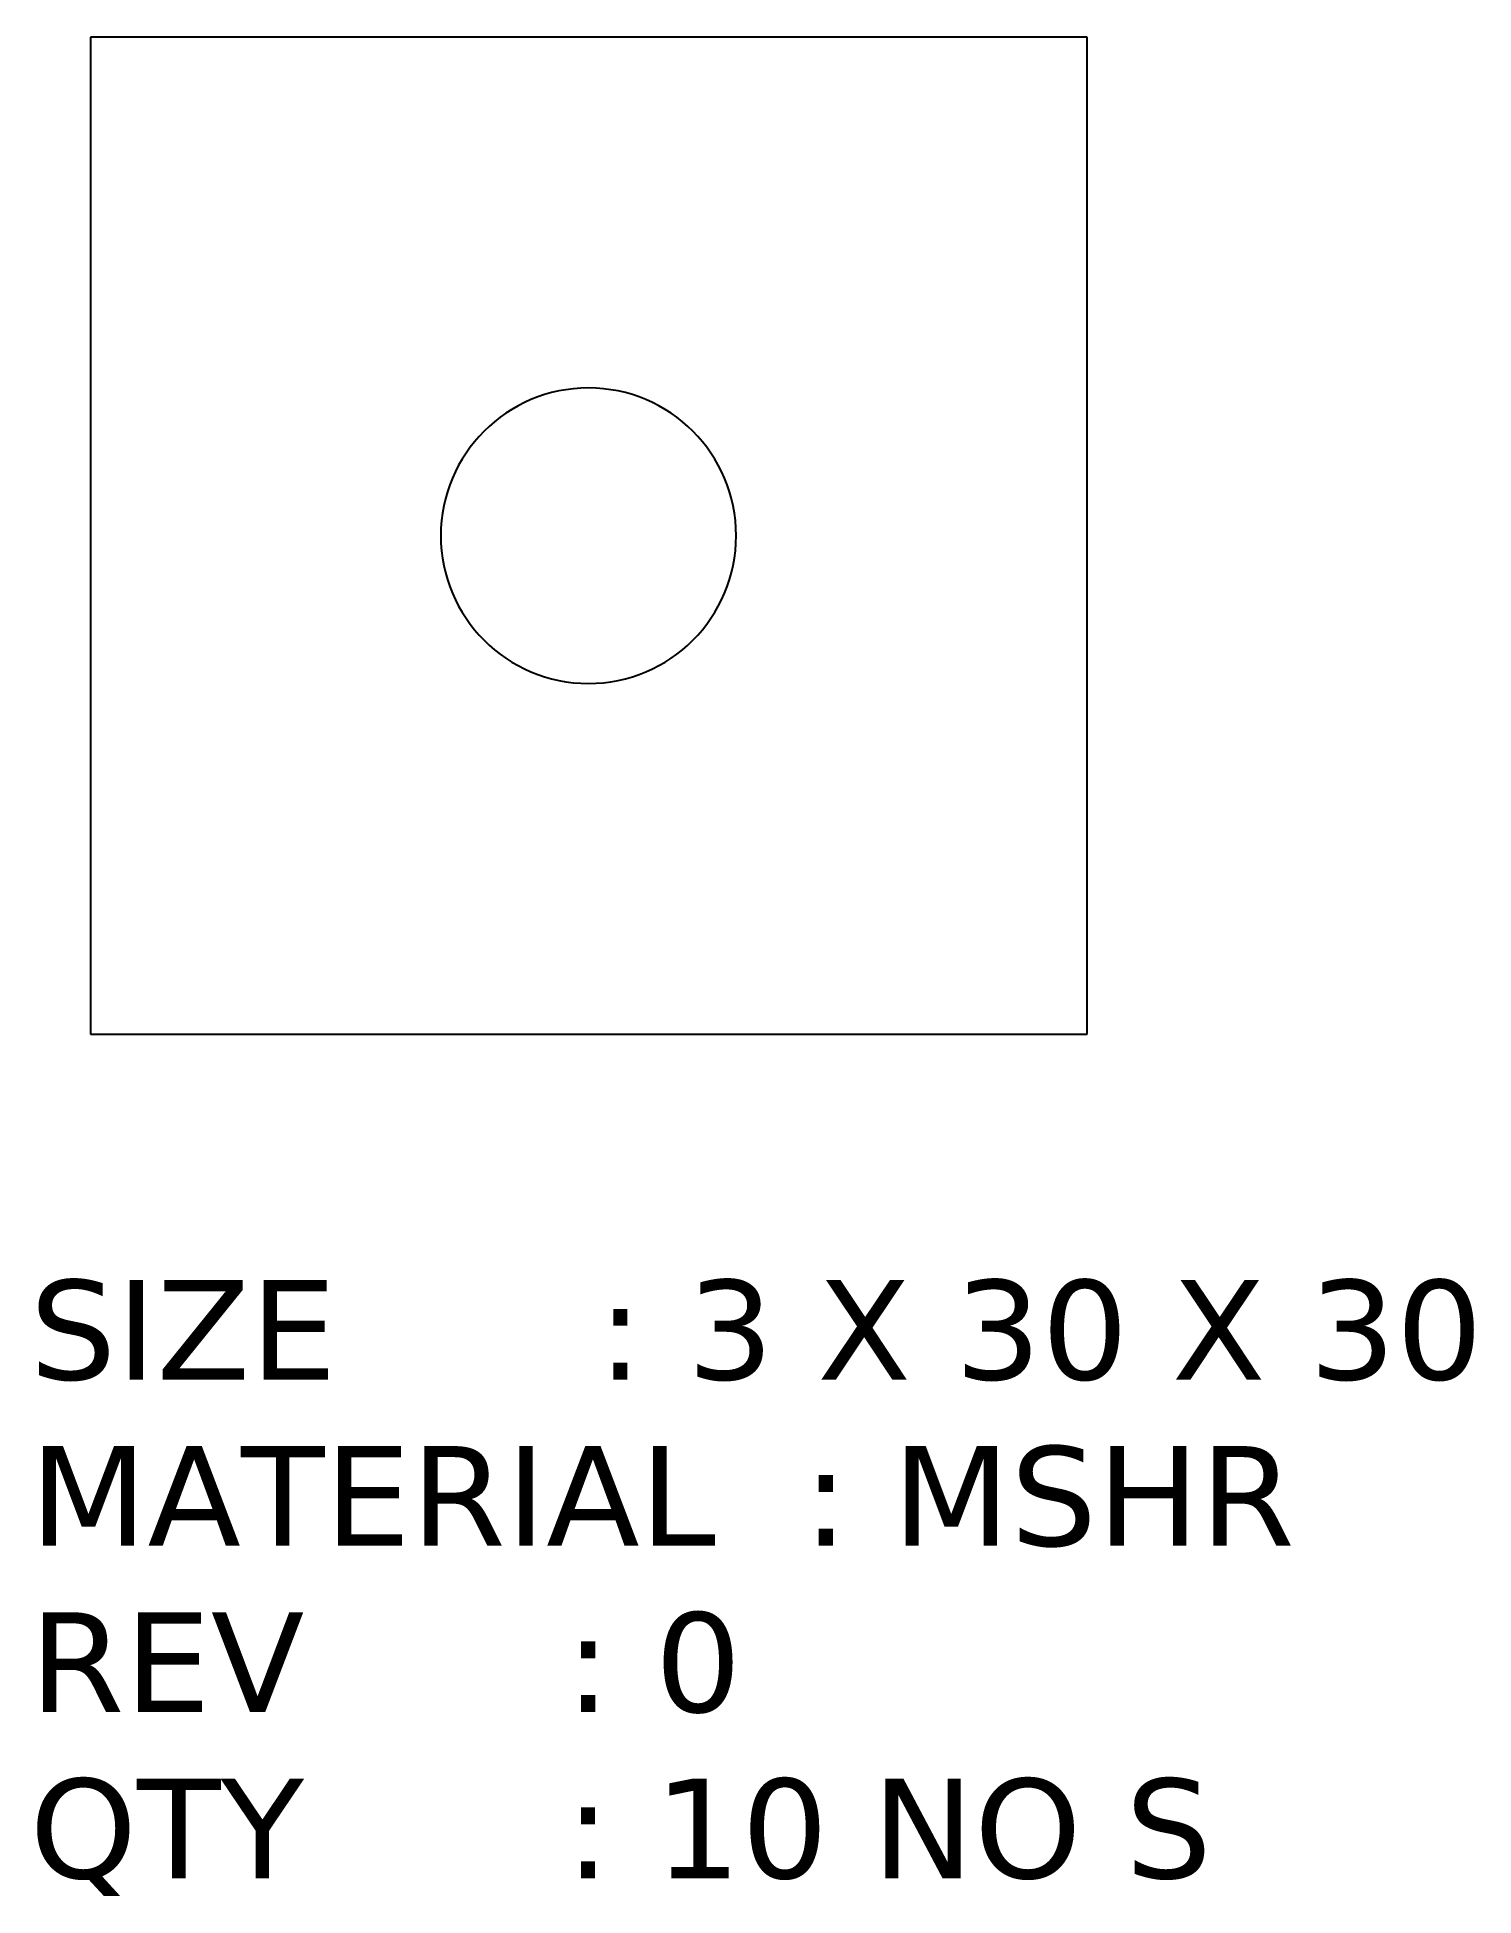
# Model space of a CAD drawing. Header units: inches. Extents: x 3364.7 to 3407.9, y -12.7 to 43.2.
import ezdxf

# ---------------------------------------------------------------- set-up
doc = ezdxf.new("R2010")
doc.units = ezdxf.units.IN
doc.header["$MEASUREMENT"] = 0
doc.layers.add('LaserCutting', color=3, linetype='Continuous')

msp = doc.modelspace()

# ---------------------------------------------------------------- linework, layer by layer
at = {"layer": 'LaserCutting', "linetype": 'ByBlock'}
for p, q in [((3366.284, 43.216), (3366.284, 13.216)), ((3396.284, 43.216), (3366.284, 43.216)), ((3396.284, 13.216), (3396.284, 43.216)), ((3366.284, 13.216), (3396.284, 13.216))]:
    msp.add_line(p, q, dxfattribs=at)
for start, end in [(0, 180), (180, 360)]:
    msp.add_arc((3381.27, 28.216), 4.445, start, end, dxfattribs=at)

# ---------------------------------------------------------------- texts
at = {"layer": 'LaserCutting', "linetype": 'ByBlock', "insert": (3364.444, 5.826), "char_height": 3, "attachment_point": 1}
msp.add_mtext_dynamic_manual_height_columns('{\\fVerdana|b0|i0|c0|p34;SIZE      : 3 X 30 X 30\\PMATERIAL  : MSHR\\PREV      : 0\\PQTY      : 10 NO S}', width=65.6998, gutter_width=1, heights=[0], dxfattribs=at)

doc.saveas('drawing.dxf')
